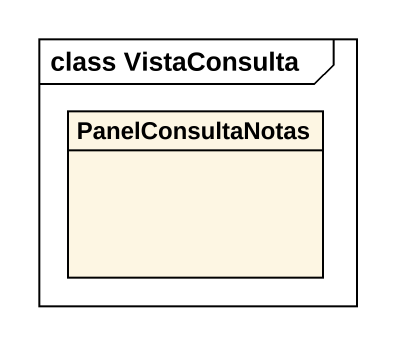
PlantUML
@startuml
mainframe class VistaConsulta
hide circle
hide empty members
class PanelConsultaNotas
@enduml
